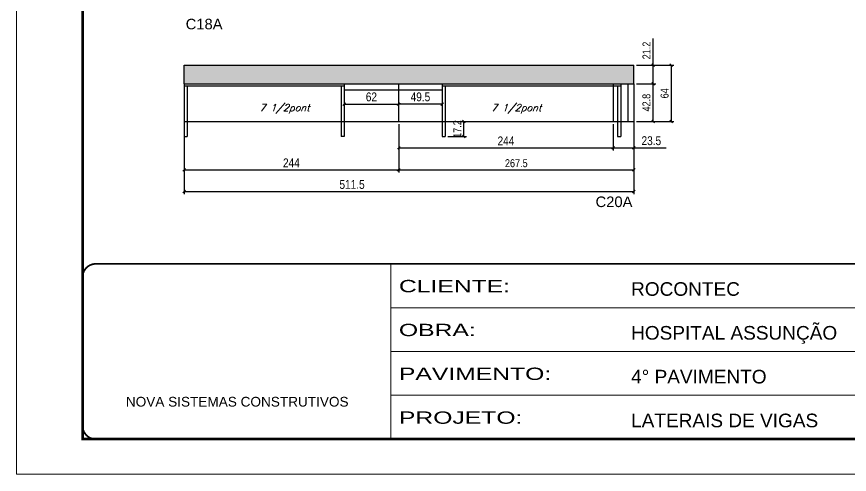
# Model space of a CAD drawing. Extents: x -20960 to -5926, y -2106 to 21915.
# Drawn here: x -12207 to -11260, y 18568 to 19088 of the extents above; entities that cross this region are included whole.
import ezdxf

# ---------------------------------------------------------------- set-up
doc = ezdxf.new("R2010")
doc.units = 0
doc.linetypes.add('CONTINUO', pattern=[0])
doc.linetypes.add('DASHED', pattern=[0.75, 0.5, -0.25])
doc.layers.add('00 - FELIPE', color=2, linetype='Continuous', plot=False)
for name, color, linetype in [('5', 5, 'Continuous'), ('COTA', 241, 'Continuous'), ('Painéis', 200, 'Continuous'), ('SARR_2.2x7', 40, 'Continuous'), ('SARR_3.5x7', 81, 'Continuous'), ('texto', 7, 'Continuous')]:
    doc.layers.add(name, color=color, linetype=linetype)
doc.layers.add('Folhas', color=255, linetype='Continuous', lineweight=9)
doc.layers.add('SARRAFO DE PRESSAO', color=251, linetype='DASHED', lineweight=9)
doc.styles.add('ARIAL', font='arial.ttf')
doc.styles.add('COTA TECNICA', font='techl___.ttf', dxfattribs={"height": 10})
doc.styles.add('COTA TECNICA-50', font='techl___.ttf', dxfattribs={"height": 9})
doc.styles.add('Romans', font='romans.shx')
doc.styles.get("Standard").update_dxf_attribs({"font": 'arial.ttf'})
doc.styles.add('Tecnologia', font='')
doc.styles.get('Tecnologia').set_extended_font_data('Forgotten Futurist')
doc.dimstyles.new('COTA PAINEL-50', dxfattribs={"dimtxt": 9, "dimasz": 3, "dimexe": 3, "dimexo": 3, "dimgap": 3, "dimtad": 1, "dimdec": 1, "dimzin": 12, "dimdsep": 46, "dimtxsty": 'COTA TECNICA-50', "dimblk1": 'OBLIQUE', "dimblk2": 'OBLIQUE', "dimsah": 1, "dimcen": 0.9, "dimclrd": 4, "dimclre": 4, "dimclrt": 240, "dimadec": 1, "dimazin": 3, "dimtfac": 1, "dimtdec": 1, "dimtmove": 0, "dimatfit": 3, "dimfxl": 1, "dimtolj": 1, "dimtzin": 12, "dimarcsym": 0})
doc.dimstyles.new('PAINEL', dxfattribs={"dimtxt": 10, "dimasz": 3, "dimexe": 3, "dimexo": 3, "dimgap": 3, "dimtad": 1, "dimdec": 1, "dimzin": 12, "dimdsep": 46, "dimtxsty": 'COTA TECNICA', "dimblk1": 'OBLIQUE', "dimblk2": 'OBLIQUE', "dimsah": 1, "dimcen": 0.9, "dimclrd": 4, "dimclre": 4, "dimclrt": 240, "dimadec": 1, "dimazin": 3, "dimtfac": 1, "dimtdec": 1, "dimtmove": 0, "dimatfit": 3, "dimfxl": 1, "dimtolj": 1, "dimtzin": 12, "dimarcsym": 0})

# ---------------------------------------------------------------- blocks, each defined once
blk = doc.blocks.new('9999999999')
at = {"color": 30, "linetype": 'CONTINUO'}
for p, q in [((98564.56, 34230.21), (98564.56, 34429.45)), ((98564.56, 34379.64), (99583.98, 34379.64)), ((98564.56, 34329.83), (99487.98, 34329.83)), ((98564.56, 34280.02), (99487.98, 34280.02))]:
    blk.add_line(p, q, dxfattribs=at)
at = {"color": 30, "linetype": 'CONTINUO', "const_width": 2}
blk.add_lwpolyline([(99583.98, 34230.21), (99583.98, 34414.45, 0.414214), (99568.98, 34429.45), (98228.98, 34429.45, 0.414214), (98213.98, 34414.45), (98213.98, 34245.21, 0.414214), (98228.98, 34230.21), (99583.98, 34230.21)], format="xyb", dxfattribs=at)
at = {"layer": 'Folhas'}
blk.add_lwpolyline([(98138.98, 34190.21), (99623.98, 34190.21), (99623.98, 35240.21), (98138.98, 35240.21)], close=True, dxfattribs=at)
at = {"layer": 'Folhas', "color": 30, "const_width": 3}
blk.add_lwpolyline([(98213.98, 34230.21), (99583.98, 34230.21), (99583.98, 35200.21), (98213.98, 35200.21)], close=True, dxfattribs=at)
at = {"color": 7, "linetype": 'Continuous', "ltscale": 5, "style": 'ARIAL'}
for s, height, p in [('ROCONTEC', 15.483, (98837.68, 34393.13)), ('HOSPITAL ASSUNÇÃO', 15.4829, (98837.68, 34343.32)), ('4° PAVIMENTO', 15.4829, (98837.68, 34293.51)), ('NOVA SISTEMAS CONSTRUTIVOS', 11.0592, (98263.19, 34267.21)), ('LATERAIS DE VIGAS', 15.4829, (98837.68, 34243.7))]:
    blk.add_text(s, height=height, dxfattribs=at).set_placement(p)
at = {"layer": 'Folhas', "color": 7, "style": 'Tecnologia', "width": 1.5}
for s, p in [('CLIENTE:', (98573.65, 34397.17)), ('OBRA:', (98573.65, 34347.31)), ('PAVIMENTO:', (98573.65, 34297.5)), ('PROJETO:', (98573.65, 34247.69))]:
    blk.add_text(s, height=14, dxfattribs=at).set_placement(p)
blk = doc.blocks.new('_Oblique')
at = {"color": 0, "linetype": 'ByBlock', "lineweight": -2}
blk.add_line((-0.5, -0.5), (0.5, 0.5), dxfattribs=at)
blk = doc.blocks.new('*D200')
at = {"layer": 'COTA', "color": 4, "lineweight": -2, "ltscale": 25, "transparency": 16777216}
for p, q in [((-12016.6, 18966.35), (-12016.6, 18911.25)), ((-11772.6, 18966.35), (-11772.6, 18911.25)), ((-12016.6, 18914.25), (-11772.6, 18914.25))]:
    blk.add_line(p, q, dxfattribs=at)
at = {"layer": 'Defpoints', "color": 0, "ltscale": 25, "transparency": 16777216}
for p in [(-12016.6, 18969.35), (-11772.6, 18969.35), (-11772.6, 18914.25)]:
    blk.add_point(p, dxfattribs=at)
at = {"layer": 'COTA', "color": 4, "lineweight": -2, "ltscale": 25, "transparency": 16777216, "xscale": 3, "yscale": 3, "zscale": 3, "rotation": 180}
blk.add_blockref('_Oblique', (-12016.6, 18914.25), dxfattribs=at)
at = {"layer": 'COTA', "color": 4, "lineweight": -2, "ltscale": 25, "transparency": 16777216, "xscale": 3, "yscale": 3, "zscale": 3}
blk.add_blockref('_Oblique', (-11772.6, 18914.25), dxfattribs=at)
at = {"layer": 'COTA', "color": 240, "ltscale": 25, "transparency": 16777216, "insert": (-11894.6, 18922.32), "char_height": 10, "attachment_point": 5, "style": 'COTA TECNICA'}
blk.add_mtext('\\A1;244', dxfattribs=at)
blk = doc.blocks.new('*D165')
at = {"layer": 'COTA', "color": 4, "lineweight": -2, "ltscale": 25, "transparency": 16777216}
for p, q in [((-12016.6, 18966.35), (-12016.6, 18886.62)), ((-11505.1, 18971.35), (-11505.1, 18886.62)), ((-12016.6, 18889.62), (-11505.1, 18889.62))]:
    blk.add_line(p, q, dxfattribs=at)
at = {"layer": 'Defpoints', "color": 0, "ltscale": 25, "transparency": 16777216}
for p in [(-12016.6, 18969.35), (-11505.1, 18974.35), (-11505.1, 18889.62)]:
    blk.add_point(p, dxfattribs=at)
at = {"layer": 'COTA', "color": 4, "lineweight": -2, "ltscale": 25, "transparency": 16777216, "xscale": 3, "yscale": 3, "zscale": 3, "rotation": 180}
blk.add_blockref('_Oblique', (-12016.6, 18889.62), dxfattribs=at)
at = {"layer": 'COTA', "color": 4, "lineweight": -2, "ltscale": 25, "transparency": 16777216, "xscale": 3, "yscale": 3, "zscale": 3}
blk.add_blockref('_Oblique', (-11505.1, 18889.62), dxfattribs=at)
at = {"layer": 'COTA', "color": 240, "ltscale": 25, "transparency": 16777216, "insert": (-11825.6, 18897.72), "char_height": 10, "attachment_point": 5, "style": 'COTA TECNICA'}
blk.add_mtext('\\A1;511.5', dxfattribs=at)
blk = doc.blocks.new('*D167')
at = {"layer": 'COTA', "color": 4, "lineweight": -2, "ltscale": 25, "transparency": 16777216}
for p, q in [((-11772.6, 18966.35), (-11772.6, 18936.21)), ((-11528.6, 18966.35), (-11528.6, 18936.21)), ((-11772.6, 18939.21), (-11528.6, 18939.21))]:
    blk.add_line(p, q, dxfattribs=at)
at = {"layer": 'Defpoints', "color": 0, "ltscale": 25, "transparency": 16777216}
for p in [(-11772.6, 18969.35), (-11528.6, 18969.35), (-11528.6, 18939.21)]:
    blk.add_point(p, dxfattribs=at)
at = {"layer": 'COTA', "color": 4, "lineweight": -2, "ltscale": 25, "transparency": 16777216, "xscale": 3, "yscale": 3, "zscale": 3, "rotation": 180}
blk.add_blockref('_Oblique', (-11772.6, 18939.21), dxfattribs=at)
at = {"layer": 'COTA', "color": 4, "lineweight": -2, "ltscale": 25, "transparency": 16777216, "xscale": 3, "yscale": 3, "zscale": 3}
blk.add_blockref('_Oblique', (-11528.6, 18939.21), dxfattribs=at)
at = {"layer": 'COTA', "color": 240, "ltscale": 25, "transparency": 16777216, "insert": (-11650.6, 18947.28), "char_height": 10, "attachment_point": 5, "style": 'COTA TECNICA'}
blk.add_mtext('\\A1;244', dxfattribs=at)
blk = doc.blocks.new('*D208')
at = {"layer": 'COTA', "color": 4, "lineweight": -2, "ltscale": 25, "transparency": 16777216}
blk.add_line((-11834.6, 18989.12), (-11772.6, 18989.12), dxfattribs=at)
at = {"layer": 'Defpoints', "color": 0, "ltscale": 25, "transparency": 16777216}
for p in [(-11834.6, 18989.12), (-11772.6, 18989.12), (-11772.6, 18989.12)]:
    blk.add_point(p, dxfattribs=at)
at = {"layer": 'COTA', "color": 4, "lineweight": -2, "ltscale": 25, "transparency": 16777216, "xscale": 3, "yscale": 3, "zscale": 3, "rotation": 180}
blk.add_blockref('_Oblique', (-11834.6, 18989.12), dxfattribs=at)
at = {"layer": 'COTA', "color": 4, "lineweight": -2, "ltscale": 25, "transparency": 16777216, "xscale": 3, "yscale": 3, "zscale": 3}
blk.add_blockref('_Oblique', (-11772.6, 18989.12), dxfattribs=at)
at = {"layer": 'COTA', "color": 240, "ltscale": 25, "transparency": 16777216, "insert": (-11803.6, 18997.23), "char_height": 10, "attachment_point": 5, "style": 'COTA TECNICA'}
blk.add_mtext('\\A1;62', dxfattribs=at)
blk = doc.blocks.new('*D168')
at = {"layer": 'COTA', "color": 4, "lineweight": -2, "ltscale": 25, "transparency": 16777216}
for p, q in [((-11528.6, 18966.35), (-11528.6, 18936.21)), ((-11505.1, 18971.35), (-11505.1, 18936.21)), ((-11528.6, 18939.21), (-11505.1, 18939.21)), ((-11505.1, 18939.21), (-11468.53, 18939.21))]:
    blk.add_line(p, q, dxfattribs=at)
at = {"layer": 'Defpoints', "color": 0, "ltscale": 25, "transparency": 16777216}
for p in [(-11528.6, 18969.35), (-11505.1, 18974.35), (-11505.1, 18939.21)]:
    blk.add_point(p, dxfattribs=at)
at = {"layer": 'COTA', "color": 4, "lineweight": -2, "ltscale": 25, "transparency": 16777216, "xscale": 3, "yscale": 3, "zscale": 3, "rotation": 180}
blk.add_blockref('_Oblique', (-11528.6, 18939.21), dxfattribs=at)
at = {"layer": 'COTA', "color": 4, "lineweight": -2, "ltscale": 25, "transparency": 16777216, "xscale": 3, "yscale": 3, "zscale": 3}
blk.add_blockref('_Oblique', (-11505.1, 18939.21), dxfattribs=at)
at = {"layer": 'COTA', "color": 240, "ltscale": 25, "transparency": 16777216, "insert": (-11485.32, 18947.43), "char_height": 10, "attachment_point": 5, "style": 'COTA TECNICA'}
blk.add_mtext('\\A1;23.5', dxfattribs=at)
blk = doc.blocks.new('*D209')
at = {"layer": 'COTA', "color": 4, "lineweight": -2, "ltscale": 25, "transparency": 16777216}
blk.add_line((-11723.1, 18989.12), (-11772.6, 18989.12), dxfattribs=at)
at = {"layer": 'Defpoints', "color": 0, "ltscale": 25, "transparency": 16777216}
for p in [(-11772.6, 18989.12), (-11772.6, 18989.12), (-11723.1, 18989.12)]:
    blk.add_point(p, dxfattribs=at)
at = {"layer": 'COTA', "color": 4, "lineweight": -2, "ltscale": 25, "transparency": 16777216, "xscale": 3, "yscale": 3, "zscale": 3, "rotation": 180}
blk.add_blockref('_Oblique', (-11772.6, 18989.12), dxfattribs=at)
at = {"layer": 'COTA', "color": 4, "lineweight": -2, "ltscale": 25, "transparency": 16777216, "xscale": 3, "yscale": 3, "zscale": 3}
blk.add_blockref('_Oblique', (-11723.1, 18989.12), dxfattribs=at)
at = {"layer": 'COTA', "color": 240, "ltscale": 25, "transparency": 16777216, "insert": (-11747.85, 18997.26), "char_height": 10, "attachment_point": 5, "style": 'COTA TECNICA'}
blk.add_mtext('\\A1;49.5', dxfattribs=at)
blk = doc.blocks.new('*D210')
at = {"layer": 'COTA', "color": 4, "lineweight": -2, "transparency": 16777216}
for p, q in [((-11502.1, 19012.15), (-11480.25, 19012.15)), ((-11483.25, 18969.35), (-11483.25, 19012.15)), ((-11502.1, 18969.35), (-11480.25, 18969.35))]:
    blk.add_line(p, q, dxfattribs=at)
at = {"layer": 'Defpoints', "color": 0, "transparency": 16777216}
for p in [(-11505.1, 19012.15), (-11483.25, 19012.15), (-11505.1, 18969.35)]:
    blk.add_point(p, dxfattribs=at)
at = {"layer": 'COTA', "color": 4, "lineweight": -2, "transparency": 16777216, "xscale": 3, "yscale": 3, "zscale": 3}
for p, rotation in [((-11483.25, 19012.15), 90), ((-11483.25, 18969.35), 270)]:
    blk.add_blockref('_Oblique', p, dxfattribs=dict(at, rotation=rotation))
at = {"layer": 'COTA', "color": 240, "transparency": 16777216, "insert": (-11490.83, 18990.75), "char_height": 9, "attachment_point": 5, "rotation": 90, "style": 'COTA TECNICA-50'}
blk.add_mtext('\\A1;42.8', dxfattribs=at)
blk = doc.blocks.new('*D211')
at = {"layer": 'COTA', "color": 4, "lineweight": -2, "transparency": 16777216}
for p, q in [((-11483.25, 19033.35), (-11483.25, 19063.71)), ((-11502.1, 19033.35), (-11480.25, 19033.35)), ((-11483.25, 19012.15), (-11483.25, 19033.35)), ((-11502.1, 19012.15), (-11480.25, 19012.15))]:
    blk.add_line(p, q, dxfattribs=at)
at = {"layer": 'Defpoints', "color": 0, "transparency": 16777216}
for p in [(-11505.1, 19033.35), (-11483.25, 19033.35), (-11505.1, 19012.15)]:
    blk.add_point(p, dxfattribs=at)
at = {"layer": 'COTA', "color": 4, "lineweight": -2, "transparency": 16777216, "xscale": 3, "yscale": 3, "zscale": 3}
for p, rotation in [((-11483.25, 19033.35), 90), ((-11483.25, 19012.15), 270)]:
    blk.add_blockref('_Oblique', p, dxfattribs=dict(at, rotation=rotation))
at = {"layer": 'COTA', "color": 240, "transparency": 16777216, "insert": (-11490.8, 19050.03), "char_height": 9, "attachment_point": 5, "rotation": 90, "style": 'COTA TECNICA-50'}
blk.add_mtext('\\A1;21.2', dxfattribs=at)
blk = doc.blocks.new('*D169')
at = {"layer": 'COTA', "color": 4, "lineweight": -2, "transparency": 16777216}
for p, q in [((-11502.1, 19033.35), (-11459.6, 19033.35)), ((-11462.6, 19033.35), (-11462.6, 18969.35)), ((-11502.1, 18969.35), (-11459.6, 18969.35))]:
    blk.add_line(p, q, dxfattribs=at)
at = {"layer": 'Defpoints', "color": 0, "transparency": 16777216}
for p in [(-11505.1, 19033.35), (-11505.1, 18969.35), (-11462.6, 18969.35)]:
    blk.add_point(p, dxfattribs=at)
at = {"layer": 'COTA', "color": 4, "lineweight": -2, "transparency": 16777216, "xscale": 3, "yscale": 3, "zscale": 3}
for p, rotation in [((-11462.6, 19033.35), 90), ((-11462.6, 18969.35), 270)]:
    blk.add_blockref('_Oblique', p, dxfattribs=dict(at, rotation=rotation))
at = {"layer": 'COTA', "color": 240, "transparency": 16777216, "insert": (-11470.19, 19001.35), "char_height": 9, "attachment_point": 5, "rotation": 90, "style": 'COTA TECNICA-50'}
blk.add_mtext('\\A1;64', dxfattribs=at)
blk = doc.blocks.new('*D266')
at = {"layer": 'COTA', "color": 4, "lineweight": -2, "transparency": 16777216}
for p, q in [((-11716.6, 18969.35), (-11695.39, 18969.35)), ((-11698.39, 18952.15), (-11698.39, 18969.35)), ((-11716.6, 18952.15), (-11695.39, 18952.15))]:
    blk.add_line(p, q, dxfattribs=at)
at = {"layer": 'Defpoints', "color": 0, "transparency": 16777216}
for p in [(-11719.6, 18969.35), (-11698.39, 18969.35), (-11719.6, 18952.15)]:
    blk.add_point(p, dxfattribs=at)
at = {"layer": 'COTA', "color": 4, "lineweight": -2, "transparency": 16777216, "xscale": 3, "yscale": 3, "zscale": 3}
for p, rotation in [((-11698.39, 18969.35), 90), ((-11698.39, 18952.15), 270)]:
    blk.add_blockref('_Oblique', p, dxfattribs=dict(at, rotation=rotation))
at = {"layer": 'COTA', "color": 240, "transparency": 16777216, "insert": (-11705.96, 18960.75), "char_height": 9, "attachment_point": 5, "rotation": 90, "style": 'COTA TECNICA-50'}
blk.add_mtext('\\A1;17.2', dxfattribs=at)
blk = doc.blocks.new('*D2142')
at = {"layer": '00 - FELIPE', "color": 4, "lineweight": -2, "transparency": 16777216}
for p, q in [((-11772.6, 18966.35), (-11772.6, 18911.25)), ((-11505.1, 18966.35), (-11505.1, 18911.25)), ((-11772.6, 18914.25), (-11505.1, 18914.25))]:
    blk.add_line(p, q, dxfattribs=at)
at = {"layer": 'Defpoints', "color": 0, "transparency": 16777216}
for p in [(-11772.6, 18969.35), (-11505.1, 18969.35), (-11505.1, 18914.25)]:
    blk.add_point(p, dxfattribs=at)
at = {"layer": '00 - FELIPE', "color": 4, "lineweight": -2, "transparency": 16777216, "xscale": 3, "yscale": 3, "zscale": 3, "rotation": 180}
blk.add_blockref('_Oblique', (-11772.6, 18914.25), dxfattribs=at)
at = {"layer": '00 - FELIPE', "color": 4, "lineweight": -2, "transparency": 16777216, "xscale": 3, "yscale": 3, "zscale": 3}
blk.add_blockref('_Oblique', (-11505.1, 18914.25), dxfattribs=at)
at = {"layer": '00 - FELIPE', "color": 240, "transparency": 16777216, "insert": (-11638.85, 18921.85), "char_height": 9, "attachment_point": 5, "style": 'COTA TECNICA-50'}
blk.add_mtext('\\A1;267.5', dxfattribs=at)

msp = doc.modelspace()

# ---------------------------------------------------------------- hatches: boundary and pattern name
at = {"layer": 'COTA', "ltscale": 25}
h = msp.add_hatch(dxfattribs=at)
h.set_pattern_fill('AR-CONC', color=256, scale=0.03)
h.set_pattern_definition([(50, (-134.7466, 31.9), (5.4655401, -0.4781726), [0.5715, -6.2865]), (355, (-134.7466, 31.9), (-1.0573026, 5.7317054), [0.4572, -5.0292175]), (100.451445, (-134.291, 31.8603), (4.4082374, 5.2535326), [0.4857003, -5.3427073]), (46.1842, (-134.7466, 33.424), (8.1323712, -1.2612698), [0.85725, -9.42975]), (96.635558, (-134.069, 33.319), (7.122124, 7.4227837), [0.7285507, -8.0140682]), (351.18415, (-134.7466, 33.424), (7.122124, 7.4227837), [0.685799, -7.543792]), (21, (-133.9846, 33.043), (4.5484317, -3.06795595), [0.5715, -6.2865]), (326, (-133.9846, 33.043), (1.8540609, 5.525639), [0.4572, -5.0292]), (71.451445, (-133.6055, 32.7875), (6.4024926, 2.4576831), [0.4857003, -5.3426981]), (37.5, (-134.7466, 31.9001), (0.0926581, 2.53665117), [0, -4.96824, 0, -5.1054, 0, -5.04825]), (7.5, (-134.7466, 31.9), (2.00458988, 3.00541724), [0, -2.91084, 0, -4.85394, 0, -1.92405]), (327.5, (-136.4458, 31.9001), (4.06771786, -0.17186232), [0, -1.905, 0, -5.9436, 0, -7.8867]), (317.5, (-137.2078, 31.9), (4.44387544, 0.76279473), [0, -2.4765, 0, -3.94716, 0, -5.6007])])
h.paths.add_polyline_path([(-11505.1, 19012.15), (-11505.1, 19033.35), (-12016.6, 19033.35), (-12016.6, 19012.15)])

# ---------------------------------------------------------------- linework, layer by layer
for p, q in [((-12016.6, 19012.15), (-12016.6, 19033.35)), ((-12016.6, 19033.35), (-11505.1, 19033.35)), ((-11505.1, 19012.15), (-11505.1, 19033.35))]:
    msp.add_line(p, q, dxfattribs=at)
at = {"layer": 'Painéis', "ltscale": 25}
for p, q in [((-12016.6, 19012.15), (-12016.6, 18974.35)), ((-12016.6, 19012.15), (-11505.1, 19012.15)), ((-11528.6, 19012.15), (-11528.6, 18969.35)), ((-11505.1, 19012.15), (-11505.1, 18974.35))]:
    msp.add_line(p, q, dxfattribs=at)
at = {"layer": 'Painéis'}
for p, q in [((-11772.6, 18969.35), (-11772.6, 19012.15)), ((-12016.6, 18974.35), (-12016.6, 18969.35)), ((-12016.6, 18969.35), (-11505.1, 18969.35)), ((-11505.1, 18974.35), (-11505.1, 18969.35))]:
    msp.add_line(p, q, dxfattribs=at)
at = {"layer": 'SARR_2.2x7', "linetype": 'Continuous'}
for p, q in [((-12016.6, 19009.95), (-11910.1, 19009.95)), ((-11910.1, 19009.95), (-11834.6, 19009.95)), ((-11834.6, 19005.15), (-11772.6, 19005.15)), ((-11772.6, 19005.15), (-11723.1, 19005.15)), ((-11723.1, 19009.95), (-11520.1, 19009.95)), ((-11512.1, 19012.15), (-11512.1, 18969.35))]:
    msp.add_line(p, q, dxfattribs=at)
at = {"layer": 'SARR_3.5x7'}
for p, q in [((-12016.6, 19009.95), (-12016.6, 18952.15)), ((-12013.11, 19009.95), (-12013.11, 18952.15)), ((-11838.1, 19009.95), (-11838.1, 18952.15)), ((-11834.6, 19012.15), (-11834.6, 18952.15)), ((-11723.1, 19012.15), (-11723.1, 18952.15)), ((-11719.6, 19009.95), (-11719.6, 18952.15)), ((-11523.6, 19009.95), (-11523.6, 18952.15)), ((-11520.1, 19012.15), (-11520.1, 18952.15)), ((-12016.6, 18952.15), (-12013.11, 18952.15)), ((-11834.6, 18952.15), (-11838.1, 18952.15)), ((-11723.1, 18952.15), (-11719.6, 18952.15)), ((-11523.6, 18952.15), (-11520.1, 18952.15))]:
    msp.add_line(p, q, dxfattribs=at)

# ---------------------------------------------------------------- block references
at = {"layer": 'SARRAFO DE PRESSAO', "color": 6, "linetype": 'ByBlock'}
msp.add_blockref('9999999999', (-110345.98, -15621.96), dxfattribs=at)

# ---------------------------------------------------------------- texts
at = {"layer": '5', "linetype": 'Continuous'}
for s, p in [('C18A', (-12014.8, 19074.05)), ('C20A', (-11548.71, 18872.04))]:
    msp.add_text(s, height=12, rotation=359.99996, dxfattribs=at).set_placement(p)
at = {"layer": 'texto', "color": 2, "char_height": 8, "attachment_point": 5, "style": 'Romans'}
for insert in [(-11902.44, 18983.76), (-11638.91, 18983.76)]:
    msp.add_mtext('{\\Q19;\\C256;7 1/2pont}', dxfattribs=dict(at, insert=insert))

# ---------------------------------------------------------------- dimensions: what is measured, and where the dimension line sits
at = {"layer": '00 - FELIPE'}
dim = msp.add_linear_dim(base=(-11505.1, 18914.25), p1=(-11772.6, 18969.35), p2=(-11505.1, 18969.35), dimstyle='COTA PAINEL-50', dxfattribs=at)
dim.commit()
dim.dimension.update_dxf_attribs({"geometry": '*D2142', "text_midpoint": (-11638.85, 18921.85)})
at = {"layer": 'COTA'}
for base, p1, p2, picture, middle in [((-11483.25, 19033.35), (-11505.1, 19012.15), (-11505.1, 19033.35), '*D211', (-11490.8, 19050.03)), ((-11462.6, 18969.35), (-11505.1, 19033.35), (-11505.1, 18969.35), '*D169', (-11470.19, 19001.35)), ((-11483.25, 19012.15), (-11505.1, 18969.35), (-11505.1, 19012.15), '*D210', (-11490.83, 18990.75))]:
    dim = msp.add_linear_dim(base=base, p1=p1, p2=p2, angle=90, dimstyle='COTA PAINEL-50', dxfattribs=at)
    dim.commit()
    dim.dimension.update_dxf_attribs({"geometry": picture, "text_midpoint": middle})
at = {"layer": 'COTA', "ltscale": 25}
for base, p1, p2, picture, middle in [((-11772.6, 18989.12), (-11834.6, 18989.12), (-11772.6, 18989.12), '*D208', (-11803.6, 18997.23)), ((-11772.6, 18989.12), (-11723.1, 18989.12), (-11772.6, 18989.12), '*D209', (-11747.85, 18997.26)), ((-11528.6, 18939.21), (-11772.6, 18969.35), (-11528.6, 18969.35), '*D167', (-11650.6, 18947.28)), ((-11505.1, 18939.21), (-11528.6, 18969.35), (-11505.1, 18974.35), '*D168', (-11485.32, 18947.43))]:
    dim = msp.add_linear_dim(base=base, p1=p1, p2=p2, dimstyle='PAINEL', dxfattribs=at)
    dim.commit()
    dim.dimension.update_dxf_attribs({"geometry": picture, "text_midpoint": middle})
dim = msp.add_linear_dim(base=(-11505.1, 18889.62), p1=(-12016.6, 18969.35), p2=(-11505.1, 18974.35), dimstyle='PAINEL', dxfattribs=at)
dim.commit()
dim.dimension.update_dxf_attribs({"geometry": '*D165', "text_midpoint": (-11825.6, 18889.62), "dimtype": 160})
dim = msp.add_linear_dim(base=(-11772.6, 18914.25), p1=(-12016.6, 18969.35), p2=(-11772.6, 18969.35), dimstyle='PAINEL', override={"dimtmove": 1}, dxfattribs=at)
dim.commit()
dim.dimension.update_dxf_attribs({"geometry": '*D200', "text_midpoint": (-11894.6, 18922.32)})
at = {"layer": 'COTA'}
dim = msp.add_linear_dim(base=(-11698.39, 18969.35), p1=(-11719.6, 18952.15), p2=(-11719.6, 18969.35), angle=90, dimstyle='COTA PAINEL-50', dxfattribs=at)
dim.commit()
dim.dimension.update_dxf_attribs({"geometry": '*D266', "text_midpoint": (-11698.39, 18960.75), "dimtype": 160})

doc.saveas('drawing.dxf')
